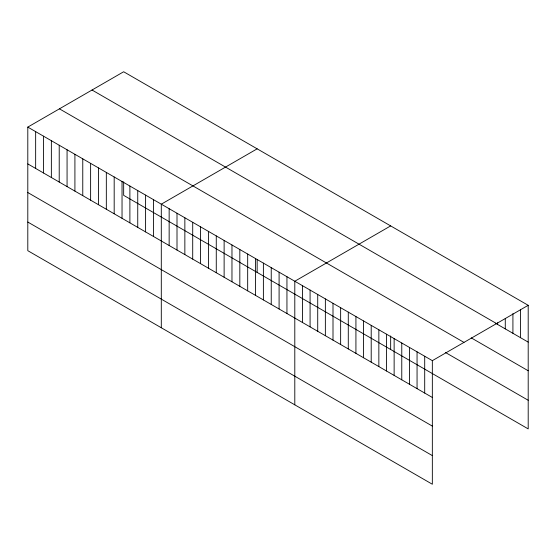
<?xml version="1.0" encoding="UTF-8"?>
<svg xmlns="http://www.w3.org/2000/svg" width="556" height="556" viewBox="0 0 556 556"><rect width="100%" height="100%" fill="white"/><g stroke="black" fill="none" stroke-linecap="round" stroke-linejoin="round"><path stroke-width="0.83" d="M27.8 127.102L432.339 360.656L432.339 484.241L27.8 250.686L27.8 127.102L123.661 71.759L528.2 305.313L528.2 428.898L123.661 195.344L123.661 181.819M257.157 148.827L161.296 204.177L161.296 327.762M390.659 225.903L294.798 281.246L294.798 404.837M432.339 360.656L528.2 305.313M92.025 90.016L496.564 323.578M495.549 323.272L528.2 342.121M471.238 337.874L528.2 370.762M59.436 108.837L463.975 342.392M445.537 352.539L528.2 400.264M27.8 163.909L432.339 397.464M27.8 192.543L432.339 426.104M27.8 222.046L432.339 455.607M520.562 309.463L520.562 337.707M512.917 313.612L512.917 333.301M505.279 318.616L505.279 328.888M497.634 322.765L497.634 324.475M424.701 356.25L424.701 393.057M417.056 351.837L417.056 388.644M409.418 347.424L409.418 384.231M401.773 343.01L401.773 379.817M394.135 338.604L394.135 375.411M390.659 335.97L390.659 349.488M386.489 334.191L386.489 370.998M378.851 329.777L378.851 366.585M371.206 325.364L371.206 362.171M363.568 320.951L363.568 357.758M355.923 316.545L355.923 353.352M348.285 312.131L348.285 348.939M340.64 307.718L340.64 344.525M333.002 303.305L333.002 340.112M325.364 298.899L325.364 335.706M317.719 294.485L317.719 331.293M310.081 290.072L310.081 326.879M302.436 285.659L302.436 322.466M286.945 276.714L286.945 313.521M279.091 272.183L279.091 308.99M271.238 267.644L271.238 304.452M263.384 263.113L263.384 299.92M257.157 259.687L257.157 272.412M255.531 258.582L255.531 295.389M247.677 254.043L247.677 290.851M239.824 249.512L239.824 286.319M231.97 244.981L231.97 281.788M224.124 240.442L224.124 277.249M216.27 235.911L216.27 272.718M208.417 231.379L208.417 268.187M200.563 226.841L200.563 263.648M192.71 222.31L192.71 259.117M184.856 217.778L184.856 254.585M177.003 213.24L177.003 250.047M169.149 208.708L169.149 245.516M153.442 199.639L153.442 236.446M145.596 195.107L145.596 231.915M137.742 190.576L137.742 227.383M129.889 186.038L129.889 222.845M122.035 181.506L122.035 218.313M114.182 176.975L114.182 213.782M106.328 172.436L106.328 209.244M98.475 167.905L98.475 204.712M90.621 163.374L90.621 200.181M82.768 158.835L82.768 195.642M74.914 154.304L74.914 191.111M67.067 149.772L67.067 186.58M59.214 145.234L59.214 182.041M51.361 140.703L51.361 177.51M43.507 136.171L43.507 172.979M35.653 131.633L35.653 168.44"/></g></svg>
